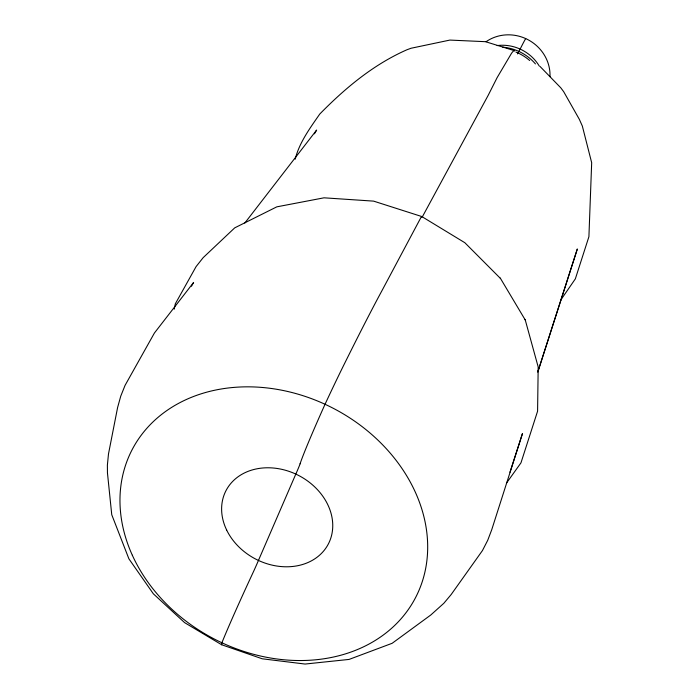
<?xml version="1.0" encoding="UTF-8"?>
<svg xmlns="http://www.w3.org/2000/svg" width="699" height="699" viewBox="0 0 699 699"><rect width="100%" height="100%" fill="white"/><g stroke="black" fill="none" stroke-linecap="round" stroke-linejoin="round"><path stroke-width="1.05" d="M174.217 309.141L175.327 303.803L196.078 266.616L203.173 257.643L234.724 227.857L276.813 206.843L324.021 197.817L373.624 201.129L421.75 216.524L464.844 242.719L500.545 278.534M295.188 159.18C299.294 142.605 310.12 127.934 319.775 114.033C345.157 88.126 373.458 64.5 406.905 49.778L411.029 48.257L449.894 40.079L485.499 41.687L514.219 50.608M537.968 371.457L577.33 248.966L537.767 372.148M509.964 472.227L522.441 433.616L491.738 529.711L487.719 540.301L482.467 550.532L451.17 594.534L443.821 603.298L430.794 614.998L392.156 643.29L349.081 659.419L305.087 664.05L262.23 658.79L221.653 644.749L184.623 622.652L153.361 593.818L128.896 558.824L111.753 514.735L107.445 472.83L107.384 465.08L108.494 453.913L117.607 407.508L120.752 396.132L125.051 385.394L154.409 333.03L193.606 282.448L191.482 286.232M517.47 53.902L520.143 49.079A106.196 2.254 -65.5 0 1 525.7 38.585M422.371 216.804L488.217 95.265L497.155 77.572L511.502 53.316A564.233 13.543 -65.2 0 1 514.717 51.079M314.471 133.815L316.621 130.058L244.807 223.051M560.476 300.439L575.338 278.875L588.908 236.708L591.677 162.727L582.328 126.021L579.314 119.284L563.674 91.674L560.764 87.786L539.943 66.361M506.399 483.21L520.956 462.869L537.583 411.204L538.186 366.975L525.264 320.002L500.283 278.097M524.888 319.364L525.264 320.002M497.12 45.584A40.918 38.436 27.7 0 1 539.191 65.933M502.764 47.165A45.819 42.962 27.7 0 1 535.451 63.915M515.941 52.093A45.959 43.067 27.7 0 1 529.676 60.507M486.05 41.73A40.184 37.877 27.7 0 1 528.558 40.009A40.184 37.877 27.7 0 1 549.991 76.663M221.924 642.687A91.691 3.041 -65 0 1 252.461 573.853A19.93 0.699 -65 0 0 258.447 560.432L295.817 474.088A20.358 0.76 -65.1 0 0 300.107 463.769M221.828 644.67A81.04 2.735 -65 0 1 221.88 642.774M300.081 463.813A96.078 3.53 -65.2 0 1 325.044 404.249A84.203 3.102 -65.2 0 1 344.24 364.188A310.312 10.232 -65.1 0 1 382.336 289.971L420.815 217.73A33.194 1.11 -65.4 0 1 421.663 217.197M226.625 529.982A57.711 46.999 27.7 0 0 322.44 552.376A57.711 46.999 27.7 0 0 282.483 469.492A57.711 46.999 27.7 0 0 226.625 529.982M132.329 555.233A159.861 129.796 27.7 0 0 396.91 623.237A159.861 129.796 27.7 0 0 292.226 392.585A159.861 129.796 27.7 0 0 132.329 555.233"/></g></svg>
